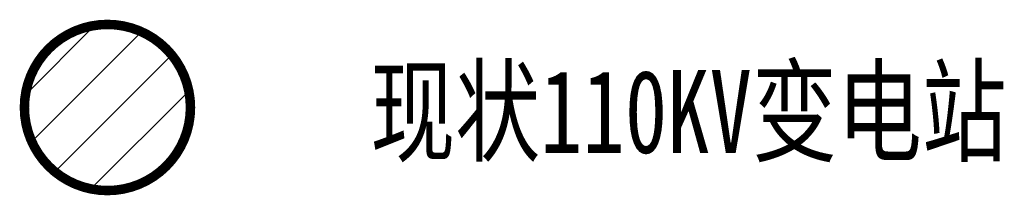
# Model space of a CAD drawing. Header units: millimetres. Extents: x -3.7 to 37.8, y -3.7 to 3.7.
import ezdxf

# ---------------------------------------------------------------- set-up
doc = ezdxf.new("R2010")
doc.units = ezdxf.units.MM
doc.linetypes.add('CONTINOUS', pattern=[0])
doc.layers.add('设施图块', color=7, linetype='Continuous')
doc.styles.add('设施块标注', font='SIMFANG.TTF', dxfattribs={"width": 0.75})

msp = doc.modelspace()

# ---------------------------------------------------------------- hatches: boundary and pattern name
at = {"layer": '设施图块', "ltscale": 5}
h = msp.add_hatch(dxfattribs=at)
h.set_pattern_fill('ANSI31', color=3, scale=0.5, style=0)
h.set_pattern_definition([(45, (-75030.1697, -25533.7359), (-1.122532015, 1.122532015), [])])
h.paths.add_polyline_path([(3.5, 0, 1), (-3.5, 0, 1)])

# ---------------------------------------------------------------- linework, layer by layer
at = {"layer": '设施图块', "color": 3, "const_width": 0.4}
msp.add_lwpolyline([(-3.5, 0, 1), (3.5, 0, 1)], format="xyb", close=True, dxfattribs=at)

# ---------------------------------------------------------------- texts
at = {"layer": '设施图块', "linetype": 'CONTINOUS', "style": '设施块标注', "width": 0.75}
msp.add_attdef('现状110KV变电站', (11.082, -1.916), '现状110kV变电站', height=3.5, dxfattribs=at)

doc.saveas('drawing.dxf')
